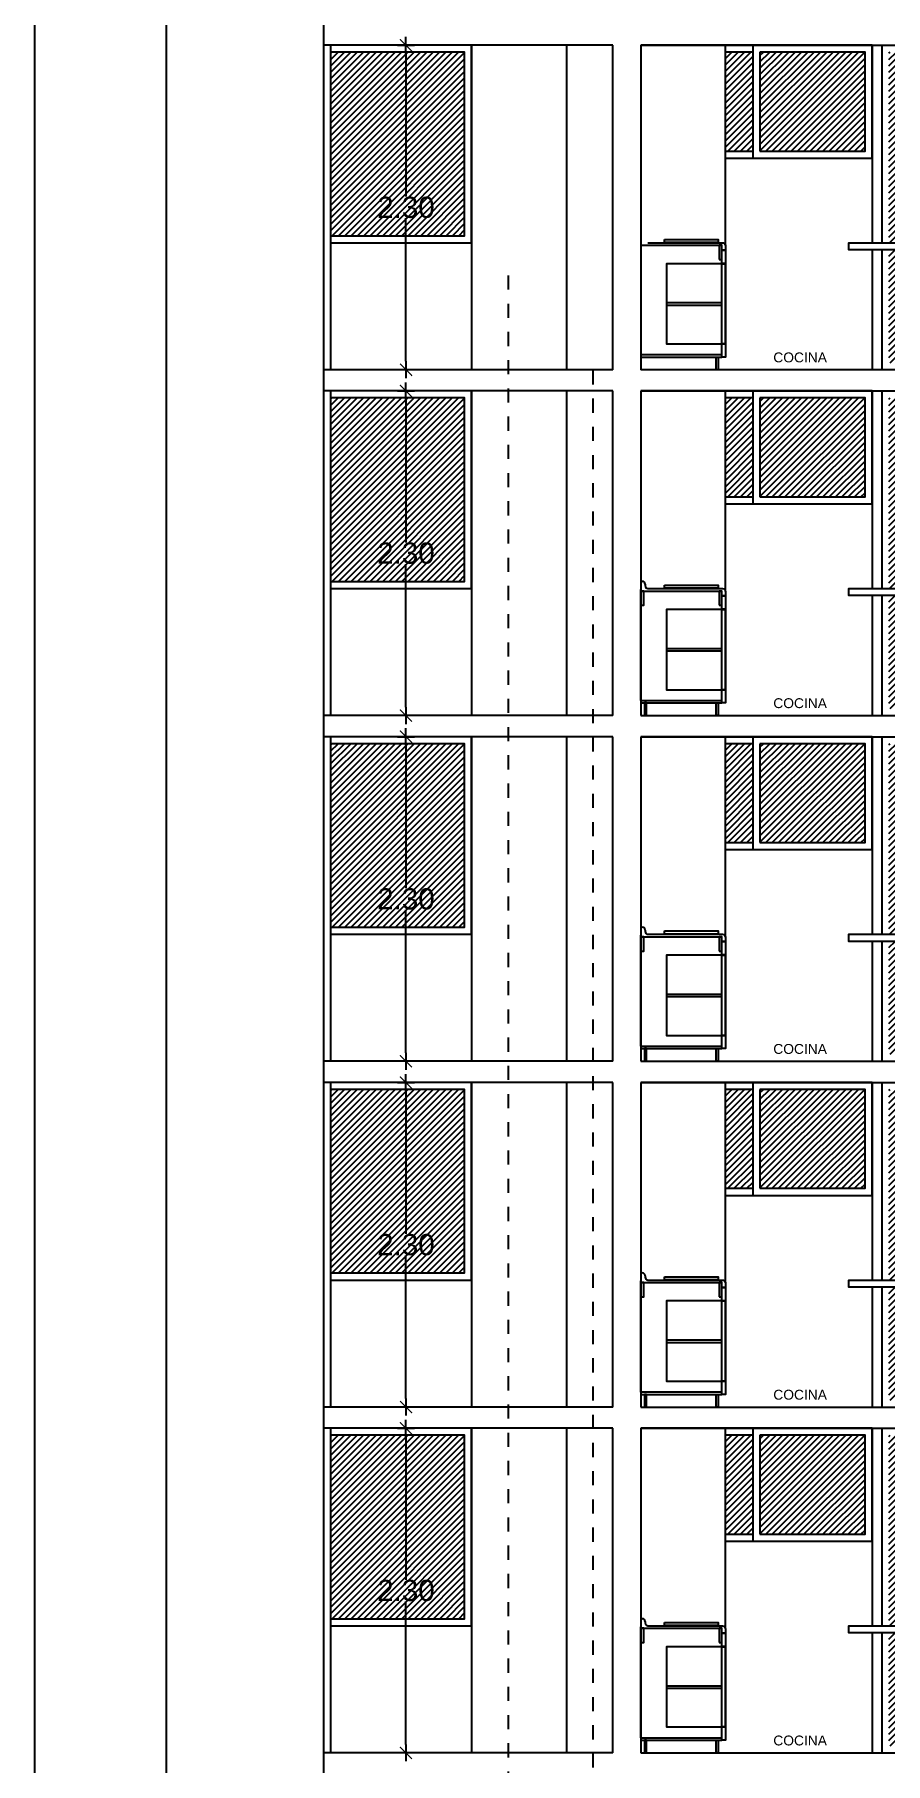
# Model space of a CAD drawing. Header units: millimetres. Extents: x 1217 to 2428, y 234 to 644.
# Drawn here: x 2246.67 to 2252.71, y 414.08 to 426.33 of the extents above; entities that cross this region are included whole.
import ezdxf

# ---------------------------------------------------------------- set-up
doc = ezdxf.new("R2010")
doc.units = ezdxf.units.MM
doc.linetypes.add('HIDDEN2', pattern=[0.1875, 0.125, -0.0625])
doc.layers.get('0').update_dxf_attribs({"lineweight": 5})
for name, color, linetype in [('0.1', 251, 'Continuous'), ('0.2', 2, 'Continuous'), ('0.3', 6, 'Continuous'), ('ARTEFACTOS', 4, 'Continuous'), ('MURO', 5, 'Continuous'), ('Texto', 1, 'Continuous')]:
    doc.layers.add(name, color=color, linetype=linetype)
doc.styles.add('INTERARQ', font='arial.ttf')
doc.styles.get("Standard").update_dxf_attribs({"font": 'arial.ttf'})
doc.dimstyles.new('ESCALA_1-50', dxfattribs={"dimtxt": 0.15, "dimasz": 0.06, "dimexe": 0.18, "dimexo": 0.0625, "dimgap": 0, "dimtad": 0, "dimtih": 1, "dimtoh": 1, "dimzin": 0, "dimdsep": 46, "dimtxsty": 'INTERARQ', "dimblk": 'DIMTICK', "dimcen": 0, "dimse1": 1, "dimse2": 1, "dimclrd": 256, "dimclre": 1, "dimclrt": 2, "dimadec": 0, "dimazin": 0, "dimtfac": 4.5, "dimtofl": 0, "dimtmove": 2, "dimatfit": 3, "dimldrblk": 'DIMTICK', "dimfxl": 1, "dimtolj": 1, "dimtzin": 0, "dimarcsym": 0})

# ---------------------------------------------------------------- blocks, each defined once
blk = doc.blocks.new('DIMTICK')
at = {"color": 1}
for p, q in [((-1, 0), (1, 0)), ((0, 1), (0, -1))]:
    blk.add_line(p, q, dxfattribs=at)
at = {"color": 3, "const_width": 0.141}
blk.add_lwpolyline([(0.71, 0.71), (-0.71, -0.71)], dxfattribs=at)
blk = doc.blocks.new('*D1615')
at = {"layer": '0.1', "lineweight": -2, "ltscale": 3, "transparency": 16777216}
for p, q in [((2249.305, 426.191), (2249.305, 425.178)), ((2249.305, 424.011), (2249.305, 425.024))]:
    blk.add_line(p, q, dxfattribs=at)
at = {"layer": 'Defpoints', "color": 0, "ltscale": 3, "transparency": 16777216}
for p in [(2248.955, 426.251, 0), (2249.305, 426.251), (2248.955, 423.951, 0)]:
    blk.add_point(p, dxfattribs=at)
at = {"layer": '0.1', "lineweight": -2, "ltscale": 3, "transparency": 16777216, "xscale": 0.06, "yscale": 0.06, "zscale": 0.06}
for p, rotation in [((2249.305, 426.251), 90), ((2249.305, 423.951), 270)]:
    blk.add_blockref('DIMTICK', p, dxfattribs=dict(at, rotation=rotation))
at = {"layer": '0.1', "color": 2, "ltscale": 3, "transparency": 16777216, "insert": (2249.305, 425.101), "char_height": 0.15, "attachment_point": 5, "style": 'INTERARQ'}
blk.add_mtext('\\A1;2.30', dxfattribs=at)
blk = doc.blocks.new('*D1616')
at = {"layer": '0.1', "lineweight": -2, "ltscale": 3, "transparency": 16777216}
for p, q in [((2249.305, 423.741), (2249.305, 422.728)), ((2249.305, 421.561), (2249.305, 422.574))]:
    blk.add_line(p, q, dxfattribs=at)
at = {"layer": 'Defpoints', "color": 0, "ltscale": 3, "transparency": 16777216}
for p in [(2248.955, 423.801, 0), (2249.305, 423.801), (2248.955, 421.501, 0)]:
    blk.add_point(p, dxfattribs=at)
at = {"layer": '0.1', "lineweight": -2, "ltscale": 3, "transparency": 16777216, "xscale": 0.06, "yscale": 0.06, "zscale": 0.06}
for p, rotation in [((2249.305, 423.801), 90), ((2249.305, 421.501), 270)]:
    blk.add_blockref('DIMTICK', p, dxfattribs=dict(at, rotation=rotation))
at = {"layer": '0.1', "color": 2, "ltscale": 3, "transparency": 16777216, "insert": (2249.305, 422.651), "char_height": 0.15, "attachment_point": 5, "style": 'INTERARQ'}
blk.add_mtext('\\A1;2.30', dxfattribs=at)
blk = doc.blocks.new('*D1617')
at = {"layer": '0.1', "lineweight": -2, "ltscale": 3, "transparency": 16777216}
for p, q in [((2249.305, 421.291), (2249.305, 420.278)), ((2249.305, 419.111), (2249.305, 420.124))]:
    blk.add_line(p, q, dxfattribs=at)
at = {"layer": 'Defpoints', "color": 0, "ltscale": 3, "transparency": 16777216}
for p in [(2248.955, 421.351, 0), (2249.305, 421.351), (2248.955, 419.051, 0)]:
    blk.add_point(p, dxfattribs=at)
at = {"layer": '0.1', "lineweight": -2, "ltscale": 3, "transparency": 16777216, "xscale": 0.06, "yscale": 0.06, "zscale": 0.06}
for p, rotation in [((2249.305, 421.351), 90), ((2249.305, 419.051), 270)]:
    blk.add_blockref('DIMTICK', p, dxfattribs=dict(at, rotation=rotation))
at = {"layer": '0.1', "color": 2, "ltscale": 3, "transparency": 16777216, "insert": (2249.305, 420.201), "char_height": 0.15, "attachment_point": 5, "style": 'INTERARQ'}
blk.add_mtext('\\A1;2.30', dxfattribs=at)
blk = doc.blocks.new('*D1618')
at = {"layer": '0.1', "lineweight": -2, "ltscale": 3, "transparency": 16777216}
for p, q in [((2249.305, 418.841), (2249.305, 417.828)), ((2249.305, 416.661), (2249.305, 417.674))]:
    blk.add_line(p, q, dxfattribs=at)
at = {"layer": 'Defpoints', "color": 0, "ltscale": 3, "transparency": 16777216}
for p in [(2248.955, 418.901, 0), (2249.305, 418.901), (2248.955, 416.601, 0)]:
    blk.add_point(p, dxfattribs=at)
at = {"layer": '0.1', "lineweight": -2, "ltscale": 3, "transparency": 16777216, "xscale": 0.06, "yscale": 0.06, "zscale": 0.06}
for p, rotation in [((2249.305, 418.901), 90), ((2249.305, 416.601), 270)]:
    blk.add_blockref('DIMTICK', p, dxfattribs=dict(at, rotation=rotation))
at = {"layer": '0.1', "color": 2, "ltscale": 3, "transparency": 16777216, "insert": (2249.305, 417.751), "char_height": 0.15, "attachment_point": 5, "style": 'INTERARQ'}
blk.add_mtext('\\A1;2.30', dxfattribs=at)
blk = doc.blocks.new('*D1619')
at = {"layer": '0.1', "lineweight": -2, "ltscale": 3, "transparency": 16777216}
for p, q in [((2249.305, 416.391), (2249.305, 415.378)), ((2249.305, 414.211), (2249.305, 415.224))]:
    blk.add_line(p, q, dxfattribs=at)
at = {"layer": 'Defpoints', "color": 0, "ltscale": 3, "transparency": 16777216}
for p in [(2248.955, 416.451, 0), (2249.305, 416.451), (2248.955, 414.151, 0)]:
    blk.add_point(p, dxfattribs=at)
at = {"layer": '0.1', "lineweight": -2, "ltscale": 3, "transparency": 16777216, "xscale": 0.06, "yscale": 0.06, "zscale": 0.06}
for p, rotation in [((2249.305, 416.451), 90), ((2249.305, 414.151), 270)]:
    blk.add_blockref('DIMTICK', p, dxfattribs=dict(at, rotation=rotation))
at = {"layer": '0.1', "color": 2, "ltscale": 3, "transparency": 16777216, "insert": (2249.305, 415.301), "char_height": 0.15, "attachment_point": 5, "style": 'INTERARQ'}
blk.add_mtext('\\A1;2.30', dxfattribs=at)

msp = doc.modelspace()

# ---------------------------------------------------------------- hatches: boundary and pattern name
at = {"layer": '0.1', "ltscale": 3}
h = msp.add_hatch(dxfattribs=at)
h.set_pattern_fill('ANSI31', color=256, scale=0.01)
h.set_pattern_definition([(45, (422.33998, -324.673524), (-0.0224506403, 0.0224506403), [])])
h.paths.add_polyline_path([(2248.77111, 426.20102), (2248.77111, 424.90101), (2249.72104, 424.90101), (2249.72104, 426.20102)])
h = msp.add_hatch(dxfattribs=at)
h.set_pattern_fill('ANSI31', color=256, scale=0.01)
h.set_pattern_definition([(45, (422.33998, -273.22355), (-0.0224506403, 0.0224506403), [])])
h.paths.add_polyline_path([(2254.25251, 426.20099), (2254.46816, 426.20099), (2254.46816, 424.77581), (2254.25251, 424.77581)])
h.paths.add_polyline_path([(2252.86861, 426.20099), (2254.20251, 426.20099), (2254.20251, 424.77581), (2253.90862, 424.77581, 0.33081067), (2253.85003, 424.73578), (2253.85003, 424.50486), (2253.78505, 424.50486, 1), (2253.78505, 424.46691), (2253.78505, 424.00099), (2252.86861, 424.00099)])
h.paths.add_polyline_path([(2252.7306, 426.20099), (2252.86861, 426.20099), (2252.86861, 424.00099), (2252.7306, 424.00099), (2252.7306, 424.80099), (2252.84561, 424.80099), (2252.84561, 424.85099), (2252.7306, 424.85099)])
h.paths.add_polyline_path([(2251.81582, 426.20099), (2252.5606, 426.20099), (2252.5606, 425.50099), (2251.81582, 425.50099)])
h.paths.add_polyline_path([(2251.57076, 426.20099), (2251.76582, 426.20099), (2251.76582, 425.50099), (2251.57076, 425.50099)])
h = msp.add_hatch(dxfattribs=at)
h.set_pattern_fill('ANSI31', color=256, scale=0.01)
h.set_pattern_definition([(45, (422.33998, -327.123517), (-0.0224506403, 0.0224506403), [])])
h.paths.add_polyline_path([(2248.77111, 423.75102), (2248.77111, 422.45102), (2249.72104, 422.45102), (2249.72104, 423.75102)])
h = msp.add_hatch(dxfattribs=at)
h.set_pattern_fill('ANSI31', color=256, scale=0.01)
h.set_pattern_definition([(45, (422.33998, -275.673546), (-0.0224506403, 0.0224506403), [])])
h.paths.add_polyline_path([(2254.25251, 423.75099), (2254.46816, 423.75099), (2254.46816, 422.32582), (2254.25251, 422.32582)])
h.paths.add_polyline_path([(2252.86861, 423.75099), (2254.20251, 423.75099), (2254.20251, 422.32582), (2253.90862, 422.32582, 0.33081067), (2253.85003, 422.28579), (2253.85003, 422.05486), (2253.78505, 422.05486, 1), (2253.78505, 422.01691), (2253.78505, 421.55099), (2252.86861, 421.55099)])
h.paths.add_polyline_path([(2252.7306, 423.75099), (2252.86861, 423.75099), (2252.86861, 421.55099), (2252.7306, 421.55099), (2252.7306, 422.35099), (2252.84561, 422.35099), (2252.84561, 422.40099), (2252.7306, 422.40099)])
h.paths.add_polyline_path([(2251.81582, 423.75099), (2252.5606, 423.75099), (2252.5606, 423.05099), (2251.81582, 423.05099)])
h.paths.add_polyline_path([(2251.57076, 423.75099), (2251.76582, 423.75099), (2251.76582, 423.05099), (2251.57076, 423.05099)])
h = msp.add_hatch(dxfattribs=at)
h.set_pattern_fill('ANSI31', color=256, scale=0.01)
h.set_pattern_definition([(45, (422.33998, -329.57351), (-0.0224506403, 0.0224506403), [])])
h.paths.add_polyline_path([(2248.77111, 421.30103), (2248.77111, 420.00103), (2249.72104, 420.00103), (2249.72104, 421.30103)])
h = msp.add_hatch(dxfattribs=at)
h.set_pattern_fill('ANSI31', color=256, scale=0.01)
h.set_pattern_definition([(45, (422.33998, -278.123546), (-0.0224506403, 0.0224506403), [])])
h.paths.add_polyline_path([(2254.25251, 421.30099), (2254.46816, 421.30099), (2254.46816, 419.87582), (2254.25251, 419.87582)])
h.paths.add_polyline_path([(2252.86861, 421.30099), (2254.20251, 421.30099), (2254.20251, 419.87582), (2253.90862, 419.87582, 0.33081067), (2253.85003, 419.83579), (2253.85003, 419.60486), (2253.78505, 419.60486, 1), (2253.78505, 419.56691), (2253.78505, 419.10099), (2252.86861, 419.10099)])
h.paths.add_polyline_path([(2252.7306, 421.30099), (2252.86861, 421.30099), (2252.86861, 419.10099), (2252.7306, 419.10099), (2252.7306, 419.90099), (2252.84561, 419.90099), (2252.84561, 419.95099), (2252.7306, 419.95099)])
h.paths.add_polyline_path([(2251.81582, 421.30099), (2252.5606, 421.30099), (2252.5606, 420.60099), (2251.81582, 420.60099)])
h.paths.add_polyline_path([(2251.57076, 421.30099), (2251.76582, 421.30099), (2251.76582, 420.60099), (2251.57076, 420.60099)])
h = msp.add_hatch(dxfattribs=at)
h.set_pattern_fill('ANSI31', color=256, scale=0.01)
h.set_pattern_definition([(45, (422.33998, -332.023505), (-0.0224506403, 0.0224506403), [])])
h.paths.add_polyline_path([(2248.77111, 418.85104), (2248.77111, 417.55103), (2249.72104, 417.55103), (2249.72104, 418.85104)])
h = msp.add_hatch(dxfattribs=at)
h.set_pattern_fill('ANSI31', color=256, scale=0.01)
h.set_pattern_definition([(45, (422.33998, -280.573547), (-0.0224506403, 0.0224506403), [])])
h.paths.add_polyline_path([(2254.25251, 418.85099), (2254.46816, 418.85099), (2254.46816, 417.42581), (2254.25251, 417.42581)])
h.paths.add_polyline_path([(2252.86861, 418.85099), (2254.20251, 418.85099), (2254.20251, 417.42581), (2253.90862, 417.42581, 0.33081067), (2253.85003, 417.38579), (2253.85003, 417.15486), (2253.78505, 417.15486, 1), (2253.78505, 417.11691), (2253.78505, 416.65099), (2252.86861, 416.65099)])
h.paths.add_polyline_path([(2252.7306, 418.85099), (2252.86861, 418.85099), (2252.86861, 416.65099), (2252.7306, 416.65099), (2252.7306, 417.45099), (2252.84561, 417.45099), (2252.84561, 417.50099), (2252.7306, 417.50099)])
h.paths.add_polyline_path([(2251.81582, 418.85099), (2252.5606, 418.85099), (2252.5606, 418.15099), (2251.81582, 418.15099)])
h.paths.add_polyline_path([(2251.57076, 418.85099), (2251.76582, 418.85099), (2251.76582, 418.15099), (2251.57076, 418.15099)])
h = msp.add_hatch(dxfattribs=at)
h.set_pattern_fill('ANSI31', color=256, scale=0.01)
h.set_pattern_definition([(45, (422.33998, -334.473498), (-0.0224506403, 0.0224506403), [])])
h.paths.add_polyline_path([(2248.77111, 416.40104), (2248.77111, 415.10104), (2249.72104, 415.10104), (2249.72104, 416.40104)])
h = msp.add_hatch(dxfattribs=at)
h.set_pattern_fill('ANSI31', color=256, scale=0.01)
h.set_pattern_definition([(45, (422.33998, -283.023547), (-0.0224506403, 0.0224506403), [])])
h.paths.add_polyline_path([(2254.25251, 416.40099), (2254.46816, 416.40099), (2254.46816, 414.97581), (2254.25251, 414.97581)])
h.paths.add_polyline_path([(2252.86861, 416.40099), (2254.20251, 416.40099), (2254.20251, 414.97581), (2253.90862, 414.97581, 0.33081067), (2253.85003, 414.93579), (2253.85003, 414.70486), (2253.78505, 414.70486, 1), (2253.78505, 414.66691), (2253.78505, 414.20099), (2252.86861, 414.20099)])
h.paths.add_polyline_path([(2252.7306, 416.40099), (2252.86861, 416.40099), (2252.86861, 414.20099), (2252.7306, 414.20099), (2252.7306, 415.00099), (2252.84561, 415.00099), (2252.84561, 415.05099), (2252.7306, 415.05099)])
h.paths.add_polyline_path([(2251.81582, 416.40099), (2252.5606, 416.40099), (2252.5606, 415.70099), (2251.81582, 415.70099)])
h.paths.add_polyline_path([(2251.57076, 416.40099), (2251.76582, 416.40099), (2251.76582, 415.70099), (2251.57076, 415.70099)])

# ---------------------------------------------------------------- linework, layer by layer
msp.add_lwpolyline([(2247.60666, 377.15066), (2247.60666, 438.10099)], dxfattribs=at)
at = {"layer": '0.1', "ltscale": 3, "elevation": 0}
for points in [[(2248.77111, 424.85101), (2249.77104, 424.85101), (2249.77104, 426.25102), (2248.72111, 426.25102)], [(2248.77111, 424.90101), (2249.72104, 424.90101), (2249.72104, 426.20102), (2248.77111, 426.20102)], [(2251.57076, 425.45099), (2252.6106, 425.45099), (2252.6106, 426.25099), (2250.97104, 426.25099)], [(2251.76582, 426.20099), (2251.57076, 426.20099)], [(2251.76582, 426.25099), (2251.76582, 425.45099)], [(2251.81582, 425.50099), (2252.5606, 425.50099), (2252.5606, 426.20099), (2251.81582, 426.20099)], [(2251.81582, 426.20099), (2251.81582, 425.50099)], [(2251.57076, 425.50099), (2251.76582, 425.50099)], [(2248.77111, 422.40102), (2249.77104, 422.40102), (2249.77104, 423.80102), (2248.72111, 423.80102)], [(2248.77111, 422.45102), (2249.72104, 422.45102), (2249.72104, 423.75102), (2248.77111, 423.75102)], [(2251.57076, 423.00099), (2252.6106, 423.00099), (2252.6106, 423.80099), (2250.97104, 423.80099)], [(2251.76582, 423.75099), (2251.57076, 423.75099)], [(2251.76582, 423.80099), (2251.76582, 423.00099)], [(2251.81582, 423.05099), (2252.5606, 423.05099), (2252.5606, 423.75099), (2251.81582, 423.75099)], [(2251.81582, 423.75099), (2251.81582, 423.05099)], [(2251.57076, 423.05099), (2251.76582, 423.05099)], [(2248.77111, 419.95103), (2249.77104, 419.95103), (2249.77104, 421.35103), (2248.72111, 421.35103)], [(2248.77111, 420.00103), (2249.72104, 420.00103), (2249.72104, 421.30103), (2248.77111, 421.30103)], [(2251.57076, 420.55099), (2252.6106, 420.55099), (2252.6106, 421.35099), (2250.97104, 421.35099)], [(2251.76582, 421.30099), (2251.57076, 421.30099)], [(2251.76582, 421.35099), (2251.76582, 420.55099)], [(2251.81582, 420.60099), (2252.5606, 420.60099), (2252.5606, 421.30099), (2251.81582, 421.30099)], [(2251.81582, 421.30099), (2251.81582, 420.60099)], [(2251.57076, 420.60099), (2251.76582, 420.60099)], [(2248.77111, 417.50103), (2249.77104, 417.50103), (2249.77104, 418.90104), (2248.72111, 418.90104)], [(2248.77111, 417.55103), (2249.72104, 417.55103), (2249.72104, 418.85104), (2248.77111, 418.85104)], [(2251.57076, 418.10099), (2252.6106, 418.10099), (2252.6106, 418.90099), (2250.97104, 418.90099)], [(2251.76582, 418.85099), (2251.57076, 418.85099)], [(2251.76582, 418.90099), (2251.76582, 418.10099)], [(2251.81582, 418.15099), (2252.5606, 418.15099), (2252.5606, 418.85099), (2251.81582, 418.85099)], [(2251.81582, 418.85099), (2251.81582, 418.15099)], [(2251.57076, 418.15099), (2251.76582, 418.15099)], [(2248.77111, 415.05104), (2249.77104, 415.05104), (2249.77104, 416.45104), (2248.72111, 416.45104)], [(2248.77111, 415.10104), (2249.72104, 415.10104), (2249.72104, 416.40104), (2248.77111, 416.40104)], [(2251.57076, 415.65099), (2252.6106, 415.65099), (2252.6106, 416.45099), (2250.97104, 416.45099)], [(2251.76582, 416.40099), (2251.57076, 416.40099)], [(2251.76582, 416.45099), (2251.76582, 415.65099)], [(2251.81582, 415.70099), (2252.5606, 415.70099), (2252.5606, 416.40099), (2251.81582, 416.40099)], [(2251.81582, 416.40099), (2251.81582, 415.70099)], [(2251.57076, 415.70099), (2251.76582, 415.70099)]]:
    msp.add_lwpolyline(points, dxfattribs=at)
at = {"layer": '0.2', "linetype": 'HIDDEN2', "ltscale": 0.5}
for p, q in [((2250.02922, 424.619, 0), (2250.02922, 376.75244, 0)), ((2250.62922, 423.9466, 0), (2250.62922, 376.91828, 0))]:
    msp.add_line(p, q, dxfattribs=at)
at = {"layer": '0.2', "ltscale": 3, "elevation": 0}
for points in [[(2249.77104, 426.25102), (2249.77104, 423.95102)], [(2251.57076, 424.83074), (2251.57076, 426.25099)], [(2252.6106, 426.25099), (2252.6106, 424.85099)], [(2252.6806, 426.25099), (2252.6806, 424.85099)], [(2252.6106, 424.80099), (2252.6106, 423.95099)], [(2252.6806, 424.80099), (2252.6806, 423.95099)], [(2249.77104, 423.80102), (2249.77104, 421.50102)], [(2251.57076, 422.38074), (2251.57076, 423.80099)], [(2252.6106, 423.80099), (2252.6106, 422.40099)], [(2252.6806, 423.80099), (2252.6806, 422.40099)], [(2252.6106, 422.35099), (2252.6106, 421.50099)], [(2252.6806, 422.35099), (2252.6806, 421.50099)], [(2249.77104, 421.35103), (2249.77104, 419.05103)], [(2251.57076, 419.93074), (2251.57076, 421.35099)], [(2252.6106, 421.35099), (2252.6106, 419.95099)], [(2252.6806, 421.35099), (2252.6806, 419.95099)], [(2252.6106, 419.90099), (2252.6106, 419.05099)], [(2252.6806, 419.90099), (2252.6806, 419.05099)], [(2249.77104, 418.90104), (2249.77104, 416.60104)], [(2251.57076, 417.48074), (2251.57076, 418.90099)], [(2252.6106, 418.90099), (2252.6106, 417.50099)], [(2252.6806, 418.90099), (2252.6806, 417.50099)], [(2252.6106, 417.45099), (2252.6106, 416.60099)], [(2252.6806, 417.45099), (2252.6806, 416.60099)], [(2249.77104, 416.45104), (2249.77104, 414.15104)], [(2251.57076, 415.03074), (2251.57076, 416.45099)], [(2252.6106, 416.45099), (2252.6106, 415.05099)], [(2252.6806, 416.45099), (2252.6806, 415.05099)], [(2252.6106, 415.00099), (2252.6106, 414.15099)], [(2252.6806, 415.00099), (2252.6806, 414.15099)]]:
    msp.add_lwpolyline(points, dxfattribs=at)
at = {"layer": '0.2', "elevation": 0}
for points in [[(2251.13933, 424.87485), (2251.52034, 424.87485), (2251.52034, 424.8525), (2251.13933, 424.8525)], [(2251.57061, 424.70262), (2251.15199, 424.70262), (2251.15199, 424.13413), (2251.57061, 424.13413)], [(2251.57076, 424.13413), (2251.54545, 424.13413), (2251.54545, 424.70262), (2251.57076, 424.70262)], [(2251.13933, 422.42485), (2251.52034, 422.42485), (2251.52034, 422.4025), (2251.13933, 422.4025)], [(2251.57061, 422.25263), (2251.15199, 422.25263), (2251.15199, 421.68413), (2251.57061, 421.68413)], [(2251.57076, 421.68413), (2251.54545, 421.68413), (2251.54545, 422.25263), (2251.57076, 422.25263)], [(2251.13933, 419.97485), (2251.52034, 419.97485), (2251.52034, 419.9525), (2251.13933, 419.9525)], [(2251.57061, 419.80263), (2251.15199, 419.80263), (2251.15199, 419.23413), (2251.57061, 419.23413)], [(2251.57076, 419.23413), (2251.54545, 419.23413), (2251.54545, 419.80263), (2251.57076, 419.80263)], [(2251.13933, 417.52485), (2251.52034, 417.52485), (2251.52034, 417.5025), (2251.13933, 417.5025)], [(2251.57061, 417.35263), (2251.15199, 417.35263), (2251.15199, 416.78413), (2251.57061, 416.78413)], [(2251.57076, 416.78413), (2251.54545, 416.78413), (2251.54545, 417.35263), (2251.57076, 417.35263)], [(2251.13933, 415.07485), (2251.52034, 415.07485), (2251.52034, 415.0525), (2251.13933, 415.0525)], [(2251.57061, 414.90263), (2251.15199, 414.90263), (2251.15199, 414.33413), (2251.57061, 414.33413)], [(2251.57076, 414.33413), (2251.54545, 414.33413), (2251.54545, 414.90263), (2251.57076, 414.90263)]]:
    msp.add_lwpolyline(points, close=True, dxfattribs=at)
for points in [[(2251.15199, 424.40917), (2251.54545, 424.40917), (2251.54545, 424.42418), (2251.15199, 424.42418), (2251.15199, 424.40917)], [(2251.15199, 421.95918), (2251.54545, 421.95918), (2251.54545, 421.97418), (2251.15199, 421.97418), (2251.15199, 421.95918)], [(2251.15199, 419.50918), (2251.54545, 419.50918), (2251.54545, 419.52418), (2251.15199, 419.52418), (2251.15199, 419.50918)], [(2251.15199, 417.05918), (2251.54545, 417.05918), (2251.54545, 417.07418), (2251.15199, 417.07418), (2251.15199, 417.05918)], [(2251.15199, 414.60918), (2251.54545, 414.60918), (2251.54545, 414.62418), (2251.15199, 414.62418), (2251.15199, 414.60918)]]:
    msp.add_lwpolyline(points, dxfattribs=at)
at = {"layer": '0.3'}
for p, q in [((2251.0214, 424.85099, 0), (2251.55304, 424.85099, 0)), ((2250.97076, 422.45163, 0), (2250.98089, 422.45163, 0)), ((2251.00114, 422.43137, 0), (2251.00114, 422.42125, 0)), ((2251.0214, 422.40099, 0), (2251.55304, 422.40099, 0)), ((2250.97076, 420.00163, 0), (2250.98089, 420.00163, 0)), ((2251.00114, 419.98137, 0), (2251.00114, 419.97125, 0)), ((2251.0214, 419.95099, 0), (2251.55304, 419.95099, 0)), ((2250.97076, 417.55163, 0), (2250.98089, 417.55163, 0)), ((2251.00114, 417.53137, 0), (2251.00114, 417.52125, 0)), ((2251.0214, 417.50099, 0), (2251.55304, 417.50099, 0)), ((2250.97076, 415.10163, 0), (2250.98089, 415.10163, 0)), ((2251.00114, 415.08137, 0), (2251.00114, 415.07125, 0)), ((2251.0214, 415.05099, 0), (2251.55304, 415.05099, 0))]:
    msp.add_line(p, q, dxfattribs=at)
at = {"layer": '0.3', "ltscale": 3, "elevation": 0}
for points in [[(2248.72111, 426.25102), (2248.72111, 423.95101)], [(2248.77111, 426.25102), (2248.77111, 423.95101)], [(2250.44415, 426.25099), (2250.44415, 423.95099)], [(2248.72111, 423.80102), (2248.72111, 421.50102)], [(2248.77111, 423.80102), (2248.77111, 421.50102)], [(2250.44415, 423.80099), (2250.44415, 421.50099)], [(2248.72111, 421.35103), (2248.72111, 419.05103)], [(2248.77111, 421.35103), (2248.77111, 419.05103)], [(2250.44415, 421.35099), (2250.44415, 419.05099)], [(2248.72111, 418.90104), (2248.72111, 416.60103)], [(2248.77111, 418.90104), (2248.77111, 416.60103)], [(2250.44415, 418.90099), (2250.44415, 416.60099)], [(2248.72111, 416.45104), (2248.72111, 414.15104)], [(2248.77111, 416.45104), (2248.77111, 414.15104)], [(2250.44415, 416.45099), (2250.44415, 414.15099)]]:
    msp.add_lwpolyline(points, dxfattribs=at)
at = {"layer": '0.3', "elevation": 0}
for points in [[(2250.97076, 424.90162), (2250.97076, 424.83327), (2251.54545, 424.83327)], [(2251.57076, 424.79939), (2251.54545, 424.79939), (2251.54545, 424.83327)], [(2250.97076, 424.04087), (2251.54545, 424.04087), (2251.54545, 424.05587), (2250.97076, 424.05587), (2250.97076, 424.04087)], [(2251.50443, 424.04087), (2251.51962, 424.04087), (2251.51962, 423.95099), (2251.50443, 423.95099), (2251.50443, 424.04087)], [(2250.97076, 422.45163), (2250.97076, 422.38327), (2251.54545, 422.38327)], [(2251.57076, 422.34939), (2251.54545, 422.34939), (2251.54545, 422.38327)], [(2250.97076, 421.59087), (2251.54545, 421.59087), (2251.54545, 421.60587), (2250.97076, 421.60587), (2250.97076, 421.59087)], [(2251.01178, 421.59087), (2250.99659, 421.59087), (2250.99659, 421.50099), (2251.01178, 421.50099), (2251.01178, 421.59087)], [(2251.50443, 421.59087), (2251.51962, 421.59087), (2251.51962, 421.50099), (2251.50443, 421.50099), (2251.50443, 421.59087)], [(2250.97076, 420.00163), (2250.97076, 419.93327), (2251.54545, 419.93327)], [(2251.57076, 419.89939), (2251.54545, 419.89939), (2251.54545, 419.93327)], [(2250.97076, 419.14087), (2251.54545, 419.14087), (2251.54545, 419.15587), (2250.97076, 419.15587), (2250.97076, 419.14087)], [(2251.01178, 419.14087), (2250.99659, 419.14087), (2250.99659, 419.05099), (2251.01178, 419.05099), (2251.01178, 419.14087)], [(2251.50443, 419.14087), (2251.51962, 419.14087), (2251.51962, 419.05099), (2251.50443, 419.05099), (2251.50443, 419.14087)], [(2250.97076, 417.55163), (2250.97076, 417.48327), (2251.54545, 417.48327)], [(2251.57076, 417.44939), (2251.54545, 417.44939), (2251.54545, 417.48327)], [(2250.97076, 416.69087), (2251.54545, 416.69087), (2251.54545, 416.70587), (2250.97076, 416.70587), (2250.97076, 416.69087)], [(2251.01178, 416.69087), (2250.99659, 416.69087), (2250.99659, 416.60099), (2251.01178, 416.60099), (2251.01178, 416.69087)], [(2251.50443, 416.69087), (2251.51962, 416.69087), (2251.51962, 416.60099), (2251.50443, 416.60099), (2251.50443, 416.69087)], [(2250.97076, 415.10163), (2250.97076, 415.03327), (2251.54545, 415.03327)], [(2251.57076, 414.99939), (2251.54545, 414.99939), (2251.54545, 415.03327)], [(2250.97076, 414.24087), (2251.54545, 414.24087), (2251.54545, 414.25587), (2250.97076, 414.25587), (2250.97076, 414.24087)], [(2251.01178, 414.24087), (2250.99659, 414.24087), (2250.99659, 414.15099), (2251.01178, 414.15099), (2251.01178, 414.24087)], [(2251.50443, 414.24087), (2251.51962, 414.24087), (2251.51962, 414.15099), (2251.50443, 414.15099), (2251.50443, 414.24087)]]:
    msp.add_lwpolyline(points, dxfattribs=at)
for points in [[(2251.52519, 424.732), (2251.54545, 424.732), (2251.54545, 424.83327), (2251.52519, 424.83327)], [(2252.84561, 424.80099), (2252.44561, 424.80099), (2252.44561, 424.85099), (2252.84561, 424.85099)], [(2251.54545, 424.79939), (2251.57076, 424.79939), (2251.57076, 424.70438), (2251.54545, 424.70438)], [(2251.54545, 424.13413), (2251.57076, 424.13413), (2251.57076, 424.04087), (2251.54545, 424.04087)], [(2250.97076, 422.28201), (2250.99102, 422.28201), (2250.99102, 422.38327), (2250.97076, 422.38327)], [(2251.52519, 422.28201), (2251.54545, 422.28201), (2251.54545, 422.38327), (2251.52519, 422.38327)], [(2252.84561, 422.35099), (2252.44561, 422.35099), (2252.44561, 422.40099), (2252.84561, 422.40099)], [(2251.54545, 422.34939), (2251.57076, 422.34939), (2251.57076, 422.25438), (2251.54545, 422.25438)], [(2251.54545, 421.68413), (2251.57076, 421.68413), (2251.57076, 421.59087), (2251.54545, 421.59087)], [(2250.97076, 419.83201), (2250.99102, 419.83201), (2250.99102, 419.93327), (2250.97076, 419.93327)], [(2251.52519, 419.83201), (2251.54545, 419.83201), (2251.54545, 419.93327), (2251.52519, 419.93327)], [(2252.84561, 419.90099), (2252.44561, 419.90099), (2252.44561, 419.95099), (2252.84561, 419.95099)], [(2251.54545, 419.89939), (2251.57076, 419.89939), (2251.57076, 419.80438), (2251.54545, 419.80438)], [(2251.54545, 419.23413), (2251.57076, 419.23413), (2251.57076, 419.14087), (2251.54545, 419.14087)], [(2250.97076, 417.38201), (2250.99102, 417.38201), (2250.99102, 417.48327), (2250.97076, 417.48327)], [(2251.52519, 417.38201), (2251.54545, 417.38201), (2251.54545, 417.48327), (2251.52519, 417.48327)], [(2252.84561, 417.45099), (2252.44561, 417.45099), (2252.44561, 417.50099), (2252.84561, 417.50099)], [(2251.54545, 417.44939), (2251.57076, 417.44939), (2251.57076, 417.35438), (2251.54545, 417.35438)], [(2251.54545, 416.78413), (2251.57076, 416.78413), (2251.57076, 416.69087), (2251.54545, 416.69087)], [(2250.97076, 414.93201), (2250.99102, 414.93201), (2250.99102, 415.03327), (2250.97076, 415.03327)], [(2251.52519, 414.93201), (2251.54545, 414.93201), (2251.54545, 415.03327), (2251.52519, 415.03327)], [(2252.84561, 415.00099), (2252.44561, 415.00099), (2252.44561, 415.05099), (2252.84561, 415.05099)], [(2251.54545, 414.99939), (2251.57076, 414.99939), (2251.57076, 414.90438), (2251.54545, 414.90438)], [(2251.54545, 414.33413), (2251.57076, 414.33413), (2251.57076, 414.24087), (2251.54545, 414.24087)]]:
    msp.add_lwpolyline(points, close=True, dxfattribs=at)
for points in [[(2251.54545, 424.85099), (2251.55051, 424.85099, -0.41421356), (2251.57076, 424.83074), (2251.57076, 424.79939)], [(2251.54545, 422.40099), (2251.55051, 422.40099, -0.41421356), (2251.57076, 422.38074), (2251.57076, 422.34939)], [(2251.54545, 419.95099), (2251.55051, 419.95099, -0.41421356), (2251.57076, 419.93074), (2251.57076, 419.89939)], [(2251.54545, 417.50099), (2251.55051, 417.50099, -0.41421356), (2251.57076, 417.48074), (2251.57076, 417.44939)], [(2251.54545, 415.05099), (2251.55051, 415.05099, -0.41421356), (2251.57076, 415.03074), (2251.57076, 414.99939)]]:
    msp.add_lwpolyline(points, format="xyb", dxfattribs=at)
at = {"layer": '0.3'}
for centre, start, end in [((2250.98089, 422.43137, 0), 0, 90), ((2251.0214, 422.42125, 0), 180, 270), ((2250.98089, 419.98137, 0), 0, 90), ((2251.0214, 419.97125, 0), 180, 270), ((2250.98089, 417.53137, 0), 0, 90), ((2251.0214, 417.52125, 0), 180, 270), ((2250.98089, 415.08137, 0), 0, 90), ((2251.0214, 415.07125, 0), 180, 270)]:
    msp.add_arc(centre, 0.02025, start, end, dxfattribs=at)
at = {"layer": 'ARTEFACTOS', "color": 1}
for p, q in [((2250.97076, 421.60731, 0), (2250.97076, 422.39465, 0)), ((2250.97076, 419.15731, 0), (2250.97076, 419.94465, 0)), ((2250.97076, 416.70731, 0), (2250.97076, 417.49465, 0)), ((2250.97076, 414.25731, 0), (2250.97076, 415.04465, 0))]:
    msp.add_line(p, q, dxfattribs=at)
at = {"layer": 'MURO', "ltscale": 3}
msp.add_line((2246.67108, 438.10099, 0), (2246.67108, 373.37099, 0), dxfattribs=at)
at = {"layer": 'MURO', "ltscale": 3, "elevation": 0}
for points in [[(2248.72111, 426.40101), (2248.72111, 426.25101)], [(2250.77104, 426.251), (2248.72111, 426.251)], [(2250.77104, 423.95099), (2250.77104, 426.25099)], [(2250.97104, 426.25099), (2250.97104, 423.95099)], [(2250.97104, 426.25099), (2255.77441, 426.25099)], [(2248.72111, 423.95101), (2248.72111, 423.80101)], [(2250.77104, 423.95099), (2248.72111, 423.95099)], [(2255.77441, 423.95099), (2250.97104, 423.95099)], [(2250.77104, 423.80099), (2248.72111, 423.80099)], [(2250.77104, 421.50099), (2250.77104, 423.80099)], [(2250.97104, 423.801), (2250.97104, 421.501)], [(2250.97104, 423.801), (2255.77441, 423.801)], [(2250.97104, 423.80099), (2250.97104, 421.50099)], [(2248.72111, 421.50102), (2248.72111, 421.35102)], [(2250.77104, 421.50099), (2248.72111, 421.50099)], [(2250.97104, 421.50099), (2255.77441, 421.50099)], [(2250.77104, 421.35099), (2248.72111, 421.35099)], [(2250.77104, 419.05099), (2250.77104, 421.35099)], [(2250.97104, 421.35099), (2250.97104, 419.05099)], [(2250.97104, 421.35099), (2250.97104, 419.05099)], [(2250.97104, 421.35099), (2255.77441, 421.35099)], [(2248.72111, 419.05103), (2248.72111, 418.90103)], [(2250.77104, 419.05099), (2248.72111, 419.05099)], [(2250.97104, 419.05099), (2255.77441, 419.05099)], [(2250.77104, 418.90099), (2248.72111, 418.90099)], [(2250.77104, 416.60099), (2250.77104, 418.90099)], [(2250.97104, 418.90099), (2250.97104, 416.60099)], [(2250.97104, 418.90099), (2250.97104, 416.60099)], [(2250.97104, 418.90099), (2255.77441, 418.90099)], [(2248.72111, 416.60103), (2248.72111, 416.45103)], [(2250.77104, 416.60099), (2248.72111, 416.60099)], [(2250.97104, 416.60099), (2255.77441, 416.60099)], [(2250.77104, 416.45099), (2248.72111, 416.45099)], [(2250.77104, 414.15099), (2250.77104, 416.45099)], [(2250.97104, 416.45099), (2250.97104, 414.15099)], [(2250.97104, 416.45099), (2250.97104, 414.15099)], [(2250.97104, 416.45099), (2255.77441, 416.45099)], [(2248.72111, 414.15104), (2248.72111, 414.00104)], [(2250.77104, 414.15099), (2248.72111, 414.15099)], [(2250.97104, 414.15099), (2255.77441, 414.15099)]]:
    msp.add_lwpolyline(points, dxfattribs=at)

# ---------------------------------------------------------------- texts
at = {"layer": 'Texto', "char_height": 0.07, "width": 0.4782903, "attachment_point": 5}
for insert in [(2252.10044, 424.03805, 0), (2252.10044, 421.58805, 0), (2252.10044, 419.13805, 0), (2252.10044, 416.68805, 0), (2252.10044, 414.23805, 0)]:
    msp.add_mtext('COCINA', dxfattribs=dict(at, insert=insert))

# ---------------------------------------------------------------- dimensions: what is measured, and where the dimension line sits
at = {"layer": '0.1', "ltscale": 3}
for base, p1, p2, picture, middle in [((2249.30475, 426.25102, 0), (2248.95533, 423.95101, 0), (2248.95533, 426.25102, 0), '*D1615', (2249.30475, 425.10102, 0)), ((2249.30475, 423.80102, 0), (2248.95533, 421.50102, 0), (2248.95533, 423.80102, 0), '*D1616', (2249.30475, 422.65102, 0)), ((2249.30475, 421.35103, 0), (2248.95533, 419.05103, 0), (2248.95533, 421.35103, 0), '*D1617', (2249.30475, 420.20103, 0)), ((2249.30475, 418.90104, 0), (2248.95533, 416.60103, 0), (2248.95533, 418.90104, 0), '*D1618', (2249.30475, 417.75104, 0)), ((2249.30475, 416.45104, 0), (2248.95533, 414.15104, 0), (2248.95533, 416.45104, 0), '*D1619', (2249.30475, 415.30104, 0))]:
    dim = msp.add_linear_dim(base=base, p1=p1, p2=p2, angle=90, dimstyle='ESCALA_1-50', dxfattribs=at)
    dim.commit()
    dim.dimension.update_dxf_attribs({"geometry": picture, "text_midpoint": middle})

doc.saveas('drawing.dxf')
